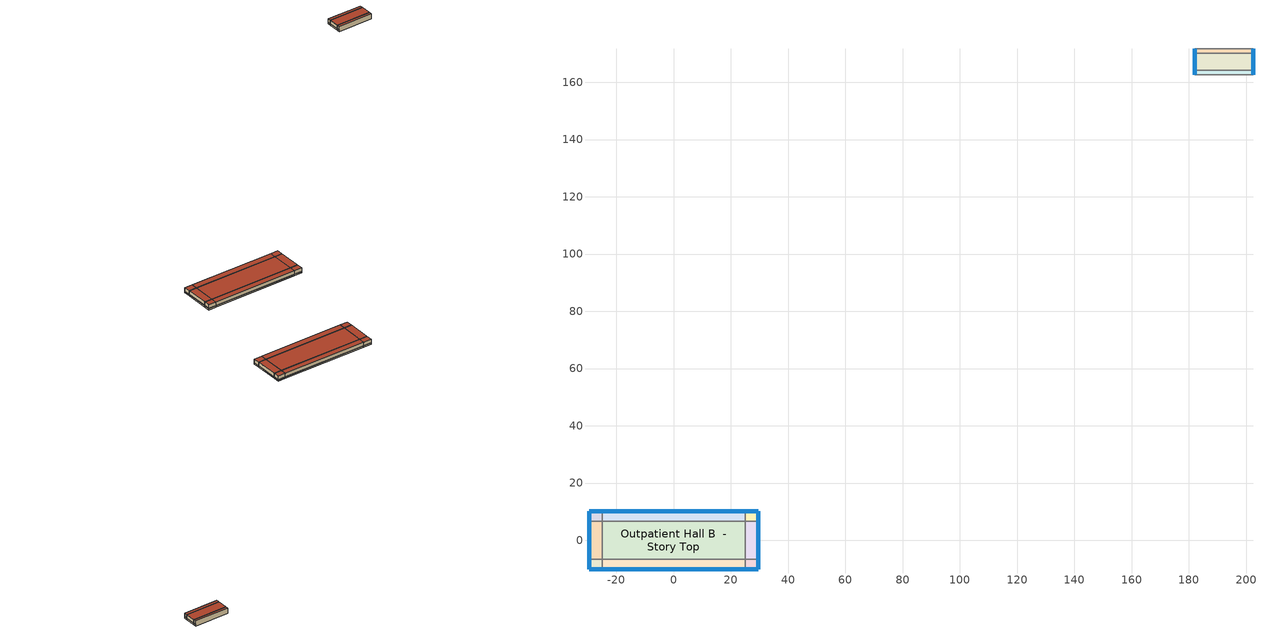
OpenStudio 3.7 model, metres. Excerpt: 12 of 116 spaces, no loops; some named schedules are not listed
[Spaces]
Outpatient Exam A end_a - Story Top
 floor adiabatic (Typical Interior Floor): -29.59,-10.19 -29.59,-6.64 -25.02,-6.64 -25.02,-10.19 z12.19
 wall outside: -29.59,-6.64 -29.59,-10.19 -25.02,-10.19 z12.19:15.24
 wall to Outpatient Hall B end_a - Story Top: -25.02,-6.64 -29.59,-6.64 z12.19:15.24
 wall to Outpatient Exam A  - Story Top: -25.02,-10.19 -25.02,-6.64 z12.19:15.24
 window (Window U-0.5 SHGC 0.27): -29.59,-6.66 -29.59,-10.16 / -29.57,-10.19 -25.04,-10.19 z12.95:13.14
 roof outside: -25.02,-10.19 -25.02,-6.64 -29.59,-6.64 -29.59,-10.19 z15.24
Outpatient Hall B end_a - Story Top
 floor adiabatic (Typical Interior Floor): -29.59,-6.64 -29.59,6.64 -25.02,6.64 -25.02,-6.64 z12.19
 wall outside: -29.59,6.64 -29.59,-6.64 z12.19:15.24
 wall to Outpatient Exam C end_a - Story Top: -25.02,6.64 -29.59,6.64 z12.19:15.24
 wall to Outpatient Hall B  - Story Top: -25.02,-6.64 -25.02,6.64 z12.19:15.24
 window (Window U-0.5 SHGC 0.27): -29.59,6.61 -29.59,-6.61 z12.95:13.14
 roof outside: -25.02,-6.64 -25.02,6.64 -29.59,6.64 -29.59,-6.64 z15.24
Outpatient Exam C end_a - Story Top
 floor adiabatic (Typical Interior Floor): -29.59,6.64 -29.59,10.19 -25.02,10.19 -25.02,6.64 z12.19
 wall outside: -25.02,10.19 -29.59,10.19 -29.59,6.64 z12.19:15.24
 wall to Outpatient Exam C  - Story Top: -25.02,6.64 -25.02,10.19 z12.19:15.24
 window (Window U-0.5 SHGC 0.27): -29.59,10.16 -29.59,6.66 / -25.04,10.19 -29.57,10.19 z12.95:13.14
 roof outside: -25.02,6.64 -25.02,10.19 -29.59,10.19 -29.59,6.64 z15.24
Outpatient Exam A  - Story Top
 floor adiabatic (Typical Interior Floor): -25.02,-10.19 -25.02,-6.64 25.02,-6.64 25.02,-10.19 z12.19
 wall outside: -25.02,-10.19 25.02,-10.19 z12.19:15.24
 wall to Outpatient Hall B  - Story Top: 25.02,-6.64 -25.02,-6.64 z12.19:15.24
 wall to Outpatient Exam A end_b - Story Top: 25.02,-10.19 25.02,-6.64 z12.19:15.24
 window (Window U-0.5 SHGC 0.27): -24.99,-10.19 24.99,-10.19 z12.95:13.14
 roof outside: 25.02,-10.19 25.02,-6.64 -25.02,-6.64 -25.02,-10.19 z15.24
Outpatient Hall B  - Story Top
 floor adiabatic (Typical Interior Floor): -25.02,-6.64 -25.02,6.64 25.02,6.64 25.02,-6.64 z12.19
 wall to Outpatient Exam C  - Story Top: 25.02,6.64 -25.02,6.64 z12.19:15.24
 wall to Outpatient Hall B end_b - Story Top: 25.02,-6.64 25.02,6.64 z12.19:15.24
 roof outside: 25.02,-6.64 25.02,6.64 -25.02,6.64 -25.02,-6.64 z15.24
Outpatient Exam C  - Story Top
 floor adiabatic (Typical Interior Floor): -25.02,6.64 -25.02,10.19 25.02,10.19 25.02,6.64 z12.19
 wall outside: 25.02,10.19 -25.02,10.19 z12.19:15.24
 wall to Outpatient Exam C end_b - Story Top: 25.02,6.64 25.02,10.19 z12.19:15.24
 window (Window U-0.5 SHGC 0.27): 24.99,10.19 -24.99,10.19 z12.95:13.14
 roof outside: 25.02,6.64 25.02,10.19 -25.02,10.19 -25.02,6.64 z15.24
Outpatient Exam A end_b - Story Top
 floor adiabatic (Typical Interior Floor): 25.02,-10.19 25.02,-6.64 29.59,-6.64 29.59,-10.19 z12.19
 wall outside: 25.02,-10.19 29.59,-10.19 29.59,-6.64 z12.19:15.24
 wall to Outpatient Hall B end_b - Story Top: 29.59,-6.64 25.02,-6.64 z12.19:15.24
 window (Window U-0.5 SHGC 0.27): 29.59,-10.16 29.59,-6.66 / 25.04,-10.19 29.57,-10.19 z12.95:13.14
 roof outside: 29.59,-10.19 29.59,-6.64 25.02,-6.64 25.02,-10.19 z15.24
Outpatient Hall B end_b - Story Top
 floor adiabatic (Typical Interior Floor): 25.02,-6.64 25.02,6.64 29.59,6.64 29.59,-6.64 z12.19
 wall outside: 29.59,-6.64 29.59,6.64 z12.19:15.24
 wall to Outpatient Exam C end_b - Story Top: 29.59,6.64 25.02,6.64 z12.19:15.24
 window (Window U-0.5 SHGC 0.27): 29.59,-6.61 29.59,6.61 z12.95:13.14
 roof outside: 29.59,-6.64 29.59,6.64 25.02,6.64 25.02,-6.64 z15.24
Outpatient Exam C end_b - Story Top
 floor adiabatic (Typical Interior Floor): 25.02,6.64 25.02,10.19 29.59,10.19 29.59,6.64 z12.19
 wall outside: 29.59,6.64 29.59,10.19 25.02,10.19 z12.19:15.24
 window (Window U-0.5 SHGC 0.27): 29.57,10.19 25.04,10.19 / 29.59,6.66 29.59,10.16 z12.95:13.14
 roof outside: 29.59,6.64 29.59,10.19 25.02,10.19 25.02,6.64 z15.24
Outpatient Exam A  - Story Top 1
 floor adiabatic (Typical Interior Floor): 181.99,162.59 181.99,164.19 202.36,164.19 202.36,162.59 z12.19
 wall outside: 181.99,164.19 181.99,162.59 / 202.36,162.59 202.36,164.19 z12.19:15.24
 wall to Outpatient Hall B  - Story Top 1: 202.36,164.19 181.99,164.19 z12.19:15.24
 wall adiabatic (Typical Interior Wall): 181.99,162.59 202.36,162.59 z12.19:15.24
 window (Window U-0.5 SHGC 0.27): 181.99,164.17 181.99,162.61 / 202.36,162.61 202.36,164.17 z12.95:13.14
 roof outside: 202.36,162.59 202.36,164.19 181.99,164.19 181.99,162.59 z15.24
Outpatient Hall B  - Story Top 1
 floor adiabatic (Typical Interior Floor): 181.99,164.19 181.99,170.2 202.36,170.2 202.36,164.19 z12.19
 wall outside: 181.99,170.2 181.99,164.19 / 202.36,164.19 202.36,170.2 z12.19:15.24
 wall to Outpatient Exam C  - Story Top 1: 202.36,170.2 181.99,170.2 z12.19:15.24
 window (Window U-0.5 SHGC 0.27): 202.36,164.22 202.36,170.17 / 181.99,170.17 181.99,164.22 z12.95:13.14
 roof outside: 202.36,164.19 202.36,170.2 181.99,170.2 181.99,164.19 z15.24
Outpatient Exam C  - Story Top 1
 floor adiabatic (Typical Interior Floor): 181.99,170.2 181.99,171.8 202.36,171.8 202.36,170.2 z12.19
 wall outside: 181.99,171.8 181.99,170.2 / 202.36,170.2 202.36,171.8 z12.19:15.24
 wall adiabatic (Typical Interior Wall): 202.36,171.8 181.99,171.8 z12.19:15.24
 window (Window U-0.5 SHGC 0.27): 202.36,170.22 202.36,171.78 / 181.99,171.78 181.99,170.22 z12.95:13.14
 roof outside: 202.36,170.2 202.36,171.8 181.99,171.8 181.99,170.2 z15.24
[Site]
Northeast Philadelph: Latitude {deg}=40.08; Longitude {deg}=-75.01; Time Zone {hr}=-5; Elevation {m}=36; Terrain=City
[Site:WaterMainsTemperature]
Calculation Method=Correlation; Annual Average Outdoor Air Temperature {C}=14.165; Maximum Difference In Monthly Average Outdoor Air Temperatures {deltaC}=25.99
[SizingPeriod:DesignDay] Daily Dry-Bulb Temperature Range {deltaC}=10.2; Barometric Pressure {Pa}=100893; Wind Speed {m/s}=4.3; Wind Direction {deg}=280; Rain Indicator=No; Snow Indicator=No; Day of Month=21; Month=7; Day Type=SummerDesignDay; Daylight Saving Time Indicator=No; Dry-Bulb Temperature Range Modifier Type=DefaultMultipliers; Solar Model Indicator=ASHRAETau; ASHRAE Clear Sky Optical Depth for Beam Irradiance=0.453; ASHRAE Clear Sky Optical Depth for Diffuse Irradiance=2.129
Name | Maximum Dry-Bulb Temperature {C} | Humidity Condition Type | Wetbulb or DewPoint at Maximum Dry-Bulb {C}
Northeast Philadelph Ann Clg .4% Condns DB=>MWB 1 | 34 | Wetbulb | 24.1
Northeast Philadelph Ann Clg .4% Condns WB=>MDB 1 | 31.5 | Wetbulb | 25.8
Northeast Philadelph Ann Clg 1% Condns DB=>MWB 1 | 32.6 | Wetbulb | 23.4
Northeast Philadelph Ann Clg 2% Condns DP=>MDB 1 | 26.8 | Dewpoint | 22.5
[ClimateZones]
Climate Zone Institution Name 1=ASHRAE; Climate Zone Document Name 1=ANSI/ASHRAE Standard 169; Climate Zone Document Year 1=2006; Climate Zone Value 1=ASHRAE 169-2013-4A; Climate Zone Institution Name 2=CEC; Climate Zone Document Name 2=California Climate Zone Descriptions; Climate Zone Document Year 2=1995
[Building]
ComStock 90.1-2004|Outpatient: North Axis {deg}=45; Default Construction Set=ComStock 90.1-2004 - Outpatient - ASHRAE 169-2013-4A; Default Schedule Set=Building Default Schedule Set; Standards Building Type=Outpatient
[Site:GroundTemperature:FCfactorMethod]
January Ground Temperature {C}=14; February Ground Temperature {C}=7.3; March Ground Temperature {C}=3.3; April Ground Temperature {C}=1.2; May Ground Temperature {C}=-0.2; June Ground Temperature {C}=5.6; July Ground Temperature {C}=10.9; August Ground Temperature {C}=16.1; September Ground Temperature {C}=21.7; October Ground Temperature {C}=25; November Ground Temperature {C}=24.8; December Ground Temperature {C}=19.9
[DefaultConstructionSet]
ComStock 90.1-2004 - Outpatient - ASHRAE 169-2013-4A: Default Exterior Surface Constructions=Default Surface Constructions 1; Default Interior Surface Constructions=Default Surface Constructions 2; Default Ground Contact Surface Constructions=Default Surface Constructions 3; Default Exterior SubSurface Constructions=Default Sub Surface Constructions 1; Default Interior SubSurface Constructions=Default Sub Surface Constructions 2; Interior Partition Construction=Typical Interior Partition
[DefaultSurfaceConstructions]
Name | Floor Construction | Wall Construction | Roof Ceiling Construction
Default Surface Constructions 1 | Typical Insulated Exterior Mass Floor R-9.35 | Typical Insulated Exterior Mass Wall R-6.62 | Typical IEAD Roof R-15.87
Default Surface Constructions 2 | Typical Interior Floor | Typical Interior Wall | Typical Interior Ceiling
Default Surface Constructions 3 | Typical Insulated Carpeted 6in Slab Floor | Typical Insulated Basement Mass Wall
[Construction]
Typical Insulated Exterior Mass Floor R-9.35: Typical Insulation R-6.78, 4 in. Normalweight Concrete Floor, Typical Carpet Pad
Typical IEAD Roof R-15.87: Roof Membrane, Typical Insulation R-14.76, Metal Roof Surface
Typical Interior Floor: 100mm Normalweight concrete floor, CP02 CARPET PAD
Typical Interior Wall: G01 13mm gypsum board, G01 13mm gypsum board
Typical Interior Ceiling: CP02 CARPET PAD, 100mm Normalweight concrete floor
Typical Insulated Carpeted 6in Slab Floor: 6 in. Normalweight Concrete Floor, Typical Carpet Pad
Typical Insulated Basement Mass Wall: 8 in. Concrete Block Basement Wall
U 0.57 SHGC 0.39 Dbl Ref-D Clr 6mm/6mm Air: REF D CLEAR 6MM, AIR 6MM, CLEAR 6MM
Typical Insulated Metal Door R-1.43: F08 Metal surface, Typical Insulation R-0.58
Typical Overhead Door R-0.86: Typical Insulation R-0.01
U 1.17 SHGC 0.49 Simple Glazing Skylight U-1.17 SHGC 0.39: U 1.17 SHGC 0.49 Simple Glazing U-1.17 SHGC 0.39
Typical Interior Window: Clear 3mm
Typical Interior Door; Typical Interior Partition: G05 25mm wood
Typical Insulated Exterior Mass Wall R-6.62: 1IN Stucco, 8IN CONCRETE HW RefBldg, Typical Insulation R-4.23, 1/2IN Gypsum
InteriorFurnishings 1: Std Wood 6inch 1
Window U-0.5 SHGC 0.27: Simple Glazing Double - LowE - Tinted/Reflective - Thermally Broken Aluminum
[Material:NoMass] Roughness=Smooth; Thermal Absorptance=0.9; Solar Absorptance=0.7
Name | Thermal Resistance {m2-K/W} | Visible Absorptance
Typical Insulation R-6.78 | 1.19347 | 0.7
Typical Carpet Pad; CP02 CARPET PAD | 0.21648 | 0.8
Typical Insulation R-14.76 | 2.59864 | 0.7
Typical Insulation R-0.58 | 0.101875 | 0.7
Typical Insulation R-0.01 | 0.001 | 0.7
Typical Insulation R-4.23 | 0.745657 | 0.7
[Material] Thermal Absorptance=0.9
Name | Roughness | Thickness {m} | Conductivity {W/m-K} | Density {kg/m3} | Specific Heat {J/kg-K} | Solar Absorptance | Visible Absorptance
4 in. Normalweight Concrete Floor | MediumRough | 0.1016 | 2.31 | 2322 | 832 | 0.7 | 0.7
Roof Membrane | VeryRough | 0.0095 | 0.16 | 1121.29 | 1460 | 0.7 | 0.7
Metal Roof Surface; F08 Metal surface | Smooth | 0.0008 | 45.28 | 7824 | 500 | 0.7 | 0.7
100mm Normalweight concrete floor | MediumRough | 0.1016 | 2.31045 | 2322 | 832.557 | 0.7 | 0.7
G01 13mm gypsum board | Smooth | 0.0127 | 0.160031 | 800.001 | 1090.73 | 0.7 | 0.5
6 in. Normalweight Concrete Floor | MediumRough | 0.1524 | 2.31 | 2322 | 832 | 0.7 | 0.7
8 in. Concrete Block Basement Wall | MediumRough | 0.2032 | 1.326 | 1842 | 912 | 0.7 | 0.7
G05 25mm wood | MediumSmooth | 0.0254 | 0.15 | 608 | 1630 | 0.5 | 0.5
1IN Stucco | Smooth | 0.0253 | 0.6918 | 1858 | 837 | 0.7 | 0.92
8IN CONCRETE HW RefBldg | Rough | 0.2032 | 1.311 | 2240 | 836.8 | 0.7 | 0.7
1/2IN Gypsum | Smooth | 0.0127 | 0.16 | 784.9 | 830 | 0.4 | 0.4
Std Wood 6inch 1 | MediumSmooth | 0.15 | 0.12 | 540 | 1210 | 0.7 | 0.7
[DefaultSubSurfaceConstructions]
Name | Fixed Window Construction | Operable Window Construction | Door Construction | Glass Door Construction | Overhead Door Construction | Skylight Construction | Tubular Daylight Dome Construction | Tubular Daylight Diffuser Construction
Default Sub Surface Constructions 1 | U 0.57 SHGC 0.39 Dbl Ref-D Clr 6mm/6mm Air | U 0.57 SHGC 0.39 Dbl Ref-D Clr 6mm/6mm Air | Typical Insulated Metal Door R-1.43 | U 0.57 SHGC 0.39 Dbl Ref-D Clr 6mm/6mm Air | Typical Overhead Door R-0.86 | U 1.17 SHGC 0.49 Simple Glazing Skylight U-1.17 SHGC 0.39 | Typical Interior Window | Typical Interior Window
Default Sub Surface Constructions 2 | Typical Interior Window | Typical Interior Window | Typical Interior Door
[WindowMaterial:Glazing] Optical Data Type=SpectralAverage; Infrared Transmittance at Normal Incidence=0; Front Side Infrared Hemispherical Emissivity=0.84; Conductivity {W/m-K}=0.9; Dirt Correction Factor for Solar and Visible Transmittance=1; Solar Diffusing=No
Name | Thickness {m} | Solar Transmittance at Normal Incidence | Front Side Solar Reflectance at Normal Incidence | Back Side Solar Reflectance at Normal Incidence | Visible Transmittance at Normal Incidence | Front Side Visible Reflectance at Normal Incidence | Back Side Visible Reflectance at Normal Incidence | Back Side Infrared Hemispherical Emissivity
REF D CLEAR 6MM | 0.006 | 0.429 | 0.308 | 0.379 | 0.334 | 0.453 | 0.505 | 0.82
CLEAR 6MM | 0.006 | 0.775 | 0.071 | 0.071 | 0.881 | 0.08 | 0.08 | 0.84
Clear 3mm | 0.003 | 0.837 | 0.075 | 0.075 | 0.898 | 0.081 | 0.081 | 0.84
[WindowMaterial:Gas]
AIR 6MM: Gas Type=Air; Thickness {m}=0.0063
[WindowMaterial:SimpleGlazingSystem]
Name | U-Factor {W/m2-K} | Solar Heat Gain Coefficient | Visible Transmittance
U 1.17 SHGC 0.49 Simple Glazing U-1.17 SHGC 0.39 | 6.64357 | 0.39 | 0.38
Simple Glazing Double - LowE - Tinted/Reflective - Thermally Broken Aluminum | 2.81642 | 0.266 | 0.359
[SpaceType] Standards Building Type=Outpatient
Name | Default Schedule Set | Design Specification Outdoor Air Object | Standards Space Type
Outpatient Exam - ComStock 90.1-2004 | Outpatient Exam Schedule Set | Outpatient Exam Ventilation | Exam
Outpatient Hall - ComStock 90.1-2004 | Outpatient Hall Schedule Set | Outpatient Hall Ventilation | Hall
[BuildingStory]
Story Top: Nominal Z Coordinate {m}=12.192; Nominal Floor to Floor Height {m}=3.048
[Space] Building Story=Story Top
Name | Space Type | Thermal Zone
Outpatient Exam A end_a - Story Top | Outpatient Exam - ComStock 90.1-2004 | Zone Outpatient Exam A end_a - Story Top
Outpatient Hall B end_a - Story Top | Outpatient Hall - ComStock 90.1-2004 | Zone Outpatient Hall B end_a - Story Top
Outpatient Exam C end_a - Story Top | Outpatient Exam - ComStock 90.1-2004 | Zone Outpatient Exam C end_a - Story Top
Outpatient Exam A  - Story Top | Outpatient Exam - ComStock 90.1-2004 | Zone Outpatient Exam A  - Story Top
Outpatient Hall B  - Story Top | Outpatient Hall - ComStock 90.1-2004 | Zone Outpatient Hall B  - Story Top
Outpatient Exam C  - Story Top | Outpatient Exam - ComStock 90.1-2004 | Zone Outpatient Exam C  - Story Top
Outpatient Exam A end_b - Story Top | Outpatient Exam - ComStock 90.1-2004 | Zone Outpatient Exam A end_b - Story Top
Outpatient Hall B end_b - Story Top | Outpatient Hall - ComStock 90.1-2004 | Zone Outpatient Hall B end_b - Story Top
Outpatient Exam C end_b - Story Top | Outpatient Exam - ComStock 90.1-2004 | Zone Outpatient Exam C end_b - Story Top
Outpatient Exam A  - Story Top 1 | Outpatient Exam - ComStock 90.1-2004 | Zone Outpatient Exam A  - Story Top 1
Outpatient Hall B  - Story Top 1 | Outpatient Hall - ComStock 90.1-2004 | Zone Outpatient Hall B  - Story Top 1
Outpatient Exam C  - Story Top 1 | Outpatient Exam - ComStock 90.1-2004 | Zone Outpatient Exam C  - Story Top 1
[ThermalZone] Multiplier=1; Use Ideal Air Loads=No
Name | Thermostat
Zone Outpatient Exam A end_a - Story Top | Outpatient Exam - ComStock 90.1-2004 Thermostat 4
Zone Outpatient Hall B end_a - Story Top | Outpatient Hall - ComStock 90.1-2004 Thermostat 4
Zone Outpatient Exam C end_a - Story Top | Outpatient Exam - ComStock 90.1-2004 Thermostat 10
Zone Outpatient Exam A  - Story Top | Outpatient Exam - ComStock 90.1-2004 Thermostat 1
Zone Outpatient Hall B  - Story Top | Outpatient Hall - ComStock 90.1-2004 Thermostat 1
Zone Outpatient Exam C  - Story Top | Outpatient Exam - ComStock 90.1-2004 Thermostat 7
Zone Outpatient Exam A end_b - Story Top | Outpatient Exam - ComStock 90.1-2004 Thermostat 5
Zone Outpatient Hall B end_b - Story Top | Outpatient Hall - ComStock 90.1-2004 Thermostat 5
Zone Outpatient Exam C end_b - Story Top | Outpatient Exam - ComStock 90.1-2004 Thermostat 11
Zone Outpatient Exam A  - Story Top 1 | Outpatient Exam - ComStock 90.1-2004 Thermostat 2
Zone Outpatient Hall B  - Story Top 1 | Outpatient Hall - ComStock 90.1-2004 Thermostat 2
Zone Outpatient Exam C  - Story Top 1 | Outpatient Exam - ComStock 90.1-2004 Thermostat 8
[People:Definition]
Outpatient Exam People Definition: Number of People Calculation Method=People/Area; People per Space Floor Area {person/m2}=0.215493; Fraction Radiant=0.3
[People]
Outpatient Exam People: People Definition=Outpatient Exam People Definition; Space or SpaceType=Outpatient Exam - ComStock 90.1-2004; Work Efficiency Schedule=Work Efficiency Schedule; Clothing Insulation Schedule=Clothing Schedule; Air Velocity Schedule=Air Velocity Schedule; Multiplier=1
[Lights:Definition] Design Level Calculation Method=Watts/Area; Fraction Visible=0.2; Return Air Fraction=0
Name | Watts per Space Floor Area {W/m2} | Fraction Radiant
Outpatient Exam - ComStock 90.1-2004 General Lights Definition | 3.00501 | 0.31
Outpatient Exam - ComStock 90.1-2004 Task Lights Definition | 26.7515 | 0.125
Outpatient Hall - ComStock 90.1-2004 General Lights Definition | 6.08466 | 0.31
Outpatient Hall - ComStock 90.1-2004 Wall Wash Lights Definition | 4.91911 | 0.125
[ElectricEquipment:Definition] Design Level Calculation Method=Watts/Area; Fraction Latent=0; Fraction Radiant=0.5; Fraction Lost=0
Name | Watts per Space Floor Area {W/m2}
Outpatient Exam Elec Equip Definition | 11.8403
Outpatient Hall Elec Equip Definition | 4.30556
[ElectricEquipment]
Name | Electric Equipment Definition | Space or SpaceType
Outpatient Exam Elec Equip | Outpatient Exam Elec Equip Definition | Outpatient Exam - ComStock 90.1-2004
Outpatient Hall Elec Equip | Outpatient Hall Elec Equip Definition | Outpatient Hall - ComStock 90.1-2004
[DesignSpecification:OutdoorAir] Outdoor Air Method=Sum
Name | Outdoor Air Flow per Floor Area {m3/s-m2}
Outpatient Exam Ventilation | 0.001524
Outpatient Hall Ventilation | 0.000254
[DefaultScheduleSet]
Name | Number of People Schedule | People Activity Level Schedule | Lighting Schedule | Electric Equipment Schedule | Infiltration Schedule | Hours of Operation Schedule
Outpatient Exam Schedule Set | OutPatientHealthCare BLDG_OCC_SCH | OutPatientHealthCare ACTIVITY_SCH | OutPatientHealthCare BLDG_LIGHT_EXAM_SCH | OutPatientHealthCare BLDG_EQUIP_SCH_BASE | OutPatientHealthCare INFIL_SCH
Outpatient Hall Schedule Set | OutPatientHealthCare BLDG_OCC_SCH | OutPatientHealthCare ACTIVITY_SCH | OutPatientHealthCare BLDG_LIGHT_CORRIDOR_SCH | OutPatientHealthCare BLDG_EQUIP_SCH_BASE | OutPatientHealthCare INFIL_SCH
Building Default Schedule Set |  |  |  |  |  | Building Hours of Operation NonResidential
[Exterior:Lights:Definition]
Name | Design Level {W}
Parking Areas and Drives Def (W/ft^2) | 0.0414577
Building Facades Def (W/ft^2) | 0.2
Main Entries Def (W/ft) | 30
Other Doors Def (W/ft) | 20
[Exterior:Lights] Control Option=AstronomicalClock
Name | Exterior Lights Definition | Schedule | Multiplier
Parking Areas and Drives | Parking Areas and Drives Def (W/ft^2) | Always On Discrete | 151875
Building Facades | Building Facades Def (W/ft^2) | Schedule Ruleset 1 | 5824.89
Main Entries | Main Entries Def (W/ft) | Always On Discrete | 12
Other Doors | Other Doors Def (W/ft) | Always On Discrete | 31.14
[ThermostatSetpoint:DualSetpoint] Heating Setpoint Temperature Schedule=OutPatientHealthCare HTGSETP_SCH_YES_OPTIMUM; Cooling Setpoint Temperature Schedule=OutPatientHealthCare CLGSETP_SCH_NO_SETBACK
Outpatient Exam - ComStock 90.1-2004 Thermostat 1; Outpatient Exam - ComStock 90.1-2004 Thermostat 2; Outpatient Exam - ComStock 90.1-2004 Thermostat 4; Outpatient Exam - ComStock 90.1-2004 Thermostat 5; Outpatient Exam - ComStock 90.1-2004 Thermostat 7; Outpatient Exam - ComStock 90.1-2004 Thermostat 8; Outpatient Exam - ComStock 90.1-2004 Thermostat 10; Outpatient Exam - ComStock 90.1-2004 Thermostat 11; Outpatient Hall - ComStock 90.1-2004 Thermostat 1; Outpatient Hall - ComStock 90.1-2004 Thermostat 2; Outpatient Hall - ComStock 90.1-2004 Thermostat 4; Outpatient Hall - ComStock 90.1-2004 Thermostat 5
[InternalMass:Definition]
Internal Mass Definition 2: Construction=InteriorFurnishings 1; Design Level Calculation Method=SurfaceArea/Area; Surface Area per Space Floor Area=2
[InternalMass] Internal Mass Definition=Internal Mass Definition 2; Multiplier=1
Name | Space or SpaceType
Outpatient Exam A  - Story Top 1 Mass | Outpatient Exam A  - Story Top 1
Outpatient Exam A  - Story Top Mass | Outpatient Exam A  - Story Top
Outpatient Exam C end_a - Story Top Mass | Outpatient Exam C end_a - Story Top
Outpatient Exam C  - Story Top 1 Mass | Outpatient Exam C  - Story Top 1
Outpatient Hall B end_a - Story Top Mass | Outpatient Hall B end_a - Story Top
Outpatient Exam A end_a - Story Top Mass | Outpatient Exam A end_a - Story Top
Outpatient Hall B end_b - Story Top Mass | Outpatient Hall B end_b - Story Top
Outpatient Hall B  - Story Top 1 Mass | Outpatient Hall B  - Story Top 1
Outpatient Exam C  - Story Top Mass | Outpatient Exam C  - Story Top
Outpatient Exam C end_b - Story Top Mass | Outpatient Exam C end_b - Story Top
Outpatient Exam A end_b - Story Top Mass | Outpatient Exam A end_b - Story Top
Outpatient Hall B  - Story Top Mass | Outpatient Hall B  - Story Top
[Lights] Fraction Replaceable=1
Name | Lights Definition | Space or SpaceType
Outpatient Exam - ComStock 90.1-2004 General Lighting | Outpatient Exam - ComStock 90.1-2004 General Lights Definition | Outpatient Exam - ComStock 90.1-2004
Outpatient Exam - ComStock 90.1-2004 Task Lighting | Outpatient Exam - ComStock 90.1-2004 Task Lights Definition | Outpatient Exam - ComStock 90.1-2004
Outpatient Hall - ComStock 90.1-2004 General Lighting | Outpatient Hall - ComStock 90.1-2004 General Lights Definition | Outpatient Hall - ComStock 90.1-2004
Outpatient Hall - ComStock 90.1-2004 Wall Wash Lighting | Outpatient Hall - ComStock 90.1-2004 Wall Wash Lights Definition | Outpatient Hall - ComStock 90.1-2004
[SpaceInfiltration:DesignFlowRate] Design Flow Rate Calculation Method=Flow/ExteriorArea; Flow per Exterior Surface Area {m3/s-m2}=0.000413282; Velocity Term Coefficient=0
Name | Space or SpaceType | Schedule | Constant Term Coefficient | Temperature Term Coefficient | Velocity Squared Term Coefficient
Outpatient Exam A  - Story Top 1 HVAC On Infiltration | Outpatient Exam A  - Story Top 1 | Infiltration HVAC On Schedule | -0.0461 | 0.0053 | 0.0311
Outpatient Exam A  - Story Top 1 HVAC Off Infiltration | Outpatient Exam A  - Story Top 1 | Infiltration HVAC Off Schedule | 0 | 0.0174 | 0.0341
Outpatient Exam A  - Story Top HVAC On Infiltration | Outpatient Exam A  - Story Top | Infiltration HVAC On Schedule | -0.0461 | 0.0053 | 0.0311
Outpatient Exam A  - Story Top HVAC Off Infiltration | Outpatient Exam A  - Story Top | Infiltration HVAC Off Schedule | 0 | 0.0174 | 0.0341
Outpatient Exam C end_a - Story Top HVAC On Infiltration | Outpatient Exam C end_a - Story Top | Infiltration HVAC On Schedule | -0.0461 | 0.0053 | 0.0311
Outpatient Exam C end_a - Story Top HVAC Off Infiltration | Outpatient Exam C end_a - Story Top | Infiltration HVAC Off Schedule | 0 | 0.0174 | 0.0341
Outpatient Exam C  - Story Top 1 HVAC On Infiltration | Outpatient Exam C  - Story Top 1 | Infiltration HVAC On Schedule | -0.0461 | 0.0053 | 0.0311
Outpatient Exam C  - Story Top 1 HVAC Off Infiltration | Outpatient Exam C  - Story Top 1 | Infiltration HVAC Off Schedule | 0 | 0.0174 | 0.0341
Outpatient Hall B end_a - Story Top HVAC On Infiltration | Outpatient Hall B end_a - Story Top | Infiltration HVAC On Schedule | -0.0461 | 0.0053 | 0.0311
Outpatient Hall B end_a - Story Top HVAC Off Infiltration | Outpatient Hall B end_a - Story Top | Infiltration HVAC Off Schedule | 0 | 0.0174 | 0.0341
Outpatient Exam A end_a - Story Top HVAC On Infiltration | Outpatient Exam A end_a - Story Top | Infiltration HVAC On Schedule | -0.0461 | 0.0053 | 0.0311
Outpatient Exam A end_a - Story Top HVAC Off Infiltration | Outpatient Exam A end_a - Story Top | Infiltration HVAC Off Schedule | 0 | 0.0174 | 0.0341
Outpatient Hall B end_b - Story Top HVAC On Infiltration | Outpatient Hall B end_b - Story Top | Infiltration HVAC On Schedule | -0.0461 | 0.0053 | 0.0311
Outpatient Hall B end_b - Story Top HVAC Off Infiltration | Outpatient Hall B end_b - Story Top | Infiltration HVAC Off Schedule | 0 | 0.0174 | 0.0341
Outpatient Hall B  - Story Top 1 HVAC On Infiltration | Outpatient Hall B  - Story Top 1 | Infiltration HVAC On Schedule | -0.0461 | 0.0053 | 0.0311
Outpatient Hall B  - Story Top 1 HVAC Off Infiltration | Outpatient Hall B  - Story Top 1 | Infiltration HVAC Off Schedule | 0 | 0.0174 | 0.0341
Outpatient Exam C  - Story Top HVAC On Infiltration | Outpatient Exam C  - Story Top | Infiltration HVAC On Schedule | -0.0461 | 0.0053 | 0.0311
Outpatient Exam C  - Story Top HVAC Off Infiltration | Outpatient Exam C  - Story Top | Infiltration HVAC Off Schedule | 0 | 0.0174 | 0.0341
Outpatient Exam C end_b - Story Top HVAC On Infiltration | Outpatient Exam C end_b - Story Top | Infiltration HVAC On Schedule | -0.0461 | 0.0053 | 0.0311
Outpatient Exam C end_b - Story Top HVAC Off Infiltration | Outpatient Exam C end_b - Story Top | Infiltration HVAC Off Schedule | 0 | 0.0174 | 0.0341
Outpatient Exam A end_b - Story Top HVAC On Infiltration | Outpatient Exam A end_b - Story Top | Infiltration HVAC On Schedule | -0.0461 | 0.0053 | 0.0311
Outpatient Exam A end_b - Story Top HVAC Off Infiltration | Outpatient Exam A end_b - Story Top | Infiltration HVAC Off Schedule | 0 | 0.0174 | 0.0341
Outpatient Hall B  - Story Top HVAC On Infiltration | Outpatient Hall B  - Story Top | Infiltration HVAC On Schedule | -0.0461 | 0.0053 | 0.0311
Outpatient Hall B  - Story Top HVAC Off Infiltration | Outpatient Hall B  - Story Top | Infiltration HVAC Off Schedule | 0 | 0.0174 | 0.0341
[Schedule:Ruleset]
Name | Default Day Schedule | Summer Design Day Schedule | Winter Design Day Schedule
Clothing Schedule | Clothing Schedule Default Winter Clothes
Air Velocity Schedule | Air Velocity Schedule Default
Work Efficiency Schedule | Work Efficiency Schedule Default
OutPatientHealthCare BLDG_OCC_SCH | OutPatientHealthCare BLDG_OCC_SCH Default | OutPatientHealthCare BLDG_OCC_SCH Summer Design Day | OutPatientHealthCare BLDG_OCC_SCH Winter Design Day
OutPatientHealthCare ACTIVITY_SCH | OutPatientHealthCare ACTIVITY_SCH Default | OutPatientHealthCare ACTIVITY_SCH Summer Design Day | OutPatientHealthCare ACTIVITY_SCH Winter Design Day
OutPatientHealthCare BLDG_EQUIP_SCH_BASE | OutPatientHealthCare BLDG_EQUIP_SCH_BASE Default | OutPatientHealthCare BLDG_EQUIP_SCH_BASE Summer Design Day | OutPatientHealthCare BLDG_EQUIP_SCH_BASE Winter Design Day
OutPatientHealthCare INFIL_SCH | OutPatientHealthCare INFIL_SCH Default | OutPatientHealthCare INFIL_SCH Summer Design Day | OutPatientHealthCare INFIL_SCH Winter Design Day
OutPatientHealthCare BLDG_LIGHT_EXAM_SCH | OutPatientHealthCare BLDG_LIGHT_EXAM_SCH Default | OutPatientHealthCare BLDG_LIGHT_EXAM_SCH Summer Design Day | OutPatientHealthCare BLDG_LIGHT_EXAM_SCH Winter Design Day
OutPatientHealthCare BLDG_LIGHT_CORRIDOR_SCH | OutPatientHealthCare BLDG_LIGHT_CORRIDOR_SCH Default | OutPatientHealthCare BLDG_LIGHT_CORRIDOR_SCH Summer Design Day | OutPatientHealthCare BLDG_LIGHT_CORRIDOR_SCH Winter Design Day
Schedule Ruleset 1 | Schedule Day 25
OutPatientHealthCare HTGSETP_SCH_YES_OPTIMUM | OutPatientHealthCare HTGSETP_SCH_YES_OPTIMUM Default | OutPatientHealthCare HTGSETP_SCH_YES_OPTIMUM Summer Design Day | OutPatientHealthCare HTGSETP_SCH_YES_OPTIMUM Winter Design Day
OutPatientHealthCare CLGSETP_SCH_NO_SETBACK | OutPatientHealthCare CLGSETP_SCH_NO_SETBACK Default | OutPatientHealthCare CLGSETP_SCH_NO_SETBACK Summer Design Day | OutPatientHealthCare CLGSETP_SCH_NO_SETBACK Winter Design Day
Building Hours of Operation NonResidential | Building Hours of Operation NonResidential Default | Building Hours of Operation NonResidential Summer Design Day | Building Hours of Operation NonResidential Winter Design Day
Infiltration HVAC On Schedule | 54 Zone VAV Occ Sch Default 3 | 54 Zone VAV Occ Sch Summer Design Day 3 | 54 Zone VAV Occ Sch Winter Design Day 3
Infiltration HVAC Off Schedule | Infiltration HVAC Off Schedule Default Day Schedule | Infiltration HVAC Off Schedule Summer Design Day Schedule 1 | Infiltration HVAC Off Schedule Winter Design Day Schedule 1
[Schedule:Day]
Clothing Schedule Default Winter Clothes; OutPatientHealthCare INFIL_SCH Winter Design Day; OutPatientHealthCare INFIL_SCH Summer Design Day; Building Hours of Operation NonResidential Winter Design Day; Building Hours of Operation NonResidential Summer Design Day; 54 Zone VAV Occ Sch Summer Design Day 3; 54 Zone VAV Occ Sch Winter Design Day 3; Infiltration HVAC Off Schedule Schedule Day 0 1: 24, 0, 1
Air Velocity Schedule Default: 24, 0, 0.2
Work Efficiency Schedule Default; 54 Zone VAV Occ Sch Sunday 3; Infiltration HVAC Off Schedule Summer Design Day Schedule 1; Infiltration HVAC Off Schedule Winter Design Day Schedule 1: 24, 0, 0
OutPatientHealthCare BLDG_OCC_SCH Default: Yes, 10, 30, 0, 17, 45, 0.05, 24, 0, 0
OutPatientHealthCare BLDG_OCC_SCH Summer Design Day: 4, 0, 0.05, 6, 0, 0.2, 7, 0, 0.5, 18, 0, 0.9, 20, 0, 0.5, 22, 0, 0.2, 24, 0, 0.05
OutPatientHealthCare BLDG_OCC_SCH SmrDsn|Wkdy Day: Yes, 4, 0, 0.05, 4, 15, 0.06875, 4, 30, 0.0875, 4, 45, 0.10625, 5, 0, 0.125, 5, 15, 0.14375, 5, 30, 0.1625, 5, 45, 0.18125, 6, 0, 0.2, 6, 30, 0.2, 6, 45, 0.275, 7, 0, 0.35, 7, 15, 0.425, 7, 30, 0.5, 7, 45, 0.6, 8, 0, 0.7, 8, 15, 0.8, 8, 30, 0.9, 14, 15, 0.9, 14, 30, 0.85, 14, 45, 0.8, 15, 0, 0.75, 15, 15, 0.7, 15, 30, 0.65, 15, 45, 0.6, 16, 0, 0.55, 16, 15, 0.5, 16, 30, 0.4625, 16, 45, 0.425, 17, 0, 0.3875, 17, 15, 0.35, 17, 30, 0.3125, 17, 45, 0.275, 18, 0, 0.2375, 18, 15, 0.2, 18, 30, 0.18125, 18, 45, 0.1625, 19, 0, 0.14375, 19, 15, 0.125, 19, 30, 0.10625, 19, 45, 0.0875, 20, 0, 0.06875, 20, 15, 0.05, 24, 0, 0.05
OutPatientHealthCare BLDG_OCC_SCH Winter Design Day: 7, 0, 0.05, 9, 0, 0.2, 15, 0, 0.3, 20, 0, 0.2, 24, 0, 0.05
OutPatientHealthCare BLDG_OCC_SCH WntrDsn|Sat Day: Yes, 9, 30, 0.05, 9, 45, 0.06875, 10, 0, 0.0875, 10, 15, 0.10625, 10, 30, 0.125, 10, 45, 0.14375, 11, 0, 0.1625, 11, 15, 0.18125, 11, 30, 0.2, 11, 45, 0.2125, 12, 0, 0.225, 12, 15, 0.2375, 12, 30, 0.25, 12, 45, 0.2625, 13, 0, 0.275, 13, 15, 0.2875, 13, 30, 0.3, 13, 37, 0.3, 13, 52, 0.277778, 14, 7, 0.255556, 14, 22, 0.233333, 14, 37, 0.211111, 14, 45, 0.2, 15, 45, 0.2, 16, 0, 0.190625, 16, 15, 0.18125, 16, 30, 0.171875, 16, 45, 0.1625, 17, 0, 0.153125, 17, 15, 0.14375, 17, 30, 0.134375, 17, 45, 0.125, 18, 0, 0.115625, 18, 15, 0.10625, 18, 30, 0.096875, 18, 45, 0.0875, 19, 0, 0.078125, 19, 15, 0.06875, 19, 30, 0.059375, 19, 45, 0.05, 24, 0, 0.05
OutPatientHealthCare ACTIVITY_SCH Default; autogen OutPatientHealthCare ACTIVITY_SCH 0_day_sch; autogen OutPatientHealthCare ACTIVITY_SCH 1_day_sch: Yes, 24, 0, 120
OutPatientHealthCare ACTIVITY_SCH Winter Design Day; OutPatientHealthCare ACTIVITY_SCH Summer Design Day: 24, 0, 120
OutPatientHealthCare BLDG_EQUIP_SCH_BASE Default: Yes, 10, 30, 0.3, 17, 45, 0.5, 24, 0, 0.3
OutPatientHealthCare BLDG_EQUIP_SCH_BASE Summer Design Day: 4, 0, 0.3, 6, 0, 0.5, 18, 0, 1, 20, 0, 0.5, 24, 0, 0.3
OutPatientHealthCare BLDG_EQUIP_SCH_BASE SmrDsn|Wkdy Day: Yes, 4, 0, 0.3, 4, 15, 0.325, 4, 30, 0.35, 4, 45, 0.375, 5, 0, 0.4, 5, 15, 0.425, 5, 30, 0.45, 5, 45, 0.475, 6, 0, 0.5, 6, 15, 0.5625, 6, 30, 0.625, 6, 45, 0.6875, 7, 0, 0.75, 7, 15, 0.8125, 7, 30, 0.875, 7, 45, 0.9375, 8, 0, 1, 14, 15, 1, 14, 30, 0.9375, 14, 45, 0.875, 15, 0, 0.8125, 15, 15, 0.75, 15, 30, 0.6875, 15, 45, 0.625, 16, 0, 0.5625, 16, 15, 0.5, 16, 30, 0.475, 16, 45, 0.45, 17, 0, 0.425, 17, 15, 0.4, 17, 30, 0.375, 17, 45, 0.35, 18, 0, 0.325, 18, 15, 0.3, 24, 0, 0.3
OutPatientHealthCare BLDG_EQUIP_SCH_BASE Winter Design Day: 7, 0, 0.3, 9, 0, 0.5, 15, 0, 0.8, 20, 0, 0.5, 24, 0, 0.3
OutPatientHealthCare INFIL_SCH Default: 24, 0, 0.25
OutPatientHealthCare BLDG_LIGHT_EXAM_SCH Default; OutPatientHealthCare BLDG_LIGHT_CORRIDOR_SCH Default: Yes, 10, 30, 0.05, 17, 45, 0.1, 24, 0, 0.05
OutPatientHealthCare BLDG_LIGHT_EXAM_SCH Summer Design Day; OutPatientHealthCare BLDG_LIGHT_CORRIDOR_SCH Summer Design Day: 4, 0, 0.1, 6, 0, 0.3, 7, 0, 0.6, 18, 0, 0.9, 20, 0, 0.6, 22, 0, 0.3, 24, 0, 0.1
OutPatientHealthCare BLDG_LIGHT_EXAM_SCH SmrDsn|Wkdy Day: Yes, 4, 0, 0.1, 4, 15, 0.125, 4, 30, 0.15, 4, 45, 0.175, 5, 0, 0.2, 5, 15, 0.225, 5, 30, 0.25, 5, 45, 0.275, 6, 0, 0.3, 6, 30, 0.3, 6, 45, 0.375, 7, 0, 0.45, 7, 15, 0.525, 7, 30, 0.6, 7, 45, 0.675, 8, 0, 0.75, 8, 15, 0.825, 8, 30, 0.9, 14, 15, 0.9, 14, 30, 0.8625, 14, 45, 0.825, 15, 0, 0.7875, 15, 15, 0.75, 15, 30, 0.7125, 15, 45, 0.675, 16, 0, 0.6375, 16, 15, 0.6, 16, 30, 0.5625, 16, 45, 0.525, 17, 0, 0.4875, 17, 15, 0.45, 17, 30, 0.4125, 17, 45, 0.375, 18, 0, 0.3375, 18, 15, 0.3, 18, 30, 0.275, 18, 45, 0.25, 19, 0, 0.225, 19, 15, 0.2, 19, 30, 0.175, 19, 45, 0.15, 20, 0, 0.125, 20, 15, 0.1, 24, 0, 0.1
OutPatientHealthCare BLDG_LIGHT_EXAM_SCH Winter Design Day; OutPatientHealthCare BLDG_LIGHT_CORRIDOR_SCH Winter Design Day: 7, 0, 0.1, 9, 0, 0.3, 15, 0, 0.4, 20, 0, 0.3, 24, 0, 0.1
OutPatientHealthCare BLDG_LIGHT_EXAM_SCH WntrDsn|Sat Day: Yes, 9, 30, 0.1, 9, 45, 0.125, 10, 0, 0.15, 10, 15, 0.175, 10, 30, 0.2, 10, 45, 0.225, 11, 0, 0.25, 11, 15, 0.275, 11, 30, 0.3, 11, 45, 0.3125, 12, 0, 0.325, 12, 15, 0.3375, 12, 30, 0.35, 12, 45, 0.3625, 13, 0, 0.375, 13, 15, 0.3875, 13, 30, 0.4, 13, 37, 0.4, 13, 52, 0.377778, 14, 7, 0.355556, 14, 22, 0.333333, 14, 37, 0.311111, 14, 45, 0.3, 15, 45, 0.3, 16, 0, 0.2875, 16, 15, 0.275, 16, 30, 0.2625, 16, 45, 0.25, 17, 0, 0.2375, 17, 15, 0.225, 17, 30, 0.2125, 17, 45, 0.2, 18, 0, 0.1875, 18, 15, 0.175, 18, 30, 0.1625, 18, 45, 0.15, 19, 0, 0.1375, 19, 15, 0.125, 19, 30, 0.1125, 19, 45, 0.1, 24, 0, 0.1
Schedule Day 25: 6, 0, 0, 24, 0, 1
OutPatientHealthCare HTGSETP_SCH_YES_OPTIMUM Default: Yes, 0, 45, 18.3, 24, 0, 18.3
OutPatientHealthCare HTGSETP_SCH_YES_OPTIMUM Sat Day: Yes, 8, 0, 18.3, 8, 15, 18.575, 8, 30, 18.85, 8, 45, 19.125, 9, 0, 19.4, 9, 15, 19.55, 9, 30, 19.7, 9, 45, 19.85, 10, 0, 20, 10, 15, 20.275, 10, 30, 20.55, 10, 45, 20.825, 11, 0, 21.1, 13, 37, 21.1, 13, 52, 20.4778, 14, 7, 19.8556, 14, 22, 19.2333, 14, 37, 18.6111, 14, 45, 18.3, 24, 0, 18.3
OutPatientHealthCare HTGSETP_SCH_YES_OPTIMUM Summer Design Day: 5, 0, 18.3, 18, 0, 21.1, 24, 0, 18.3
OutPatientHealthCare HTGSETP_SCH_YES_OPTIMUM Wkdy Day: Yes, 5, 30, 18.3, 5, 45, 18.575, 6, 0, 18.85, 6, 15, 19.125, 6, 30, 19.4, 6, 45, 19.55, 7, 0, 19.7, 7, 15, 19.85, 7, 30, 20, 7, 45, 20.275, 8, 0, 20.55, 8, 15, 20.825, 8, 30, 21.1, 15, 7, 21.1, 15, 22, 20.7706, 15, 37, 20.4412, 15, 52, 20.1118, 16, 7, 19.7824, 16, 22, 19.4529, 16, 37, 19.1235, 16, 52, 18.7941, 17, 7, 18.4647, 17, 15, 18.3, 24, 0, 18.3
OutPatientHealthCare HTGSETP_SCH_YES_OPTIMUM Winter Design Day: 7, 0, 18.3, 15, 0, 21.1, 24, 0, 18.3
OutPatientHealthCare CLGSETP_SCH_NO_SETBACK Default; autogen OutPatientHealthCare CLGSETP_SCH_NO_SETBACK 1_day_sch: Yes, 24, 0, 22.2
OutPatientHealthCare CLGSETP_SCH_NO_SETBACK Default|Wkdy Day: Yes, 21, 15, 22.2, 24, 0, 22.2
OutPatientHealthCare CLGSETP_SCH_NO_SETBACK Summer Design Day: 5, 0, 25, 18, 0, 22.2, 24, 0, 25
OutPatientHealthCare CLGSETP_SCH_NO_SETBACK Winter Design Day: 7, 0, 25, 15, 0, 22.2, 24, 0, 25
Building Hours of Operation NonResidential Default: 7, 0, 0, 17, 15, 1, 24, 0, 0
Building Hours of Operation NonResidential Saturday; Building Hours of Operation NonResidential Sunday: 10, 30, 0, 17, 45, 1, 24, 0, 0
54 Zone VAV Occ Sch Default 3: 5, 15, 0, 18, 45, 1, 24, 0, 0
54 Zone VAV Occ Sch Saturday 3: 10, 45, 0, 17, 0, 1, 24, 0, 0
Infiltration HVAC Off Schedule Default Day Schedule: 5, 15, 1, 18, 45, 0, 24, 0, 1
Infiltration HVAC Off Schedule Schedule Day 2: 10, 45, 1, 17, 0, 0, 24, 0, 1
[Schedule:Rule]
Schedule Rule 1: Schedule Ruleset=Clothing Schedule; Rule Order=0; Day Schedule=Clothing Schedule Summer Clothes; Date Specification Type=DateRange; Start Month=5; Start Day=1; End Month=9; End Day=30
Schedule Rule 2: Schedule Ruleset=OutPatientHealthCare BLDG_OCC_SCH; Rule Order=1; Day Schedule=OutPatientHealthCare BLDG_OCC_SCH SmrDsn|Wkdy Day; Date Specification Type=DateRange; Start Month=1; Start Day=1; End Month=12; End Day=31; Apply Monday=Yes; Apply Tuesday=Yes; Apply Wednesday=Yes; Apply Thursday=Yes; Apply Friday=Yes
Schedule Rule 3: Schedule Ruleset=OutPatientHealthCare BLDG_OCC_SCH; Rule Order=0; Day Schedule=OutPatientHealthCare BLDG_OCC_SCH WntrDsn|Sat Day; Date Specification Type=DateRange; Start Month=1; Start Day=1; End Month=12; End Day=31; Apply Saturday=Yes
Schedule Rule 6: Schedule Ruleset=OutPatientHealthCare BLDG_EQUIP_SCH_BASE; Rule Order=1; Day Schedule=OutPatientHealthCare BLDG_EQUIP_SCH_BASE SmrDsn|Wkdy Day; Date Specification Type=DateRange; Start Month=1; Start Day=1; End Month=12; End Day=31; Apply Monday=Yes; Apply Tuesday=Yes; Apply Wednesday=Yes; Apply Thursday=Yes; Apply Friday=Yes
Schedule Rule 7: Schedule Ruleset=OutPatientHealthCare BLDG_EQUIP_SCH_BASE; Rule Order=0; Day Schedule=OutPatientHealthCare BLDG_EQUIP_SCH_BASE WntrDsn|Sat Day; Date Specification Type=DateRange; Start Month=1; Start Day=1; End Month=12; End Day=31; Apply Saturday=Yes
Schedule Rule 8: Schedule Ruleset=OutPatientHealthCare INFIL_SCH; Rule Order=0; Day Schedule=OutPatientHealthCare INFIL_SCH Default|Sat|Wkdy Day; Date Specification Type=DateRange; Start Month=1; Start Day=1; End Month=12; End Day=31; Apply Monday=Yes; Apply Tuesday=Yes; Apply Wednesday=Yes; Apply Thursday=Yes; Apply Friday=Yes; Apply Saturday=Yes
Schedule Rule 11: Schedule Ruleset=OutPatientHealthCare BLDG_LIGHT_EXAM_SCH; Rule Order=1; Day Schedule=OutPatientHealthCare BLDG_LIGHT_EXAM_SCH SmrDsn|Wkdy Day; Date Specification Type=DateRange; Start Month=1; Start Day=1; End Month=12; End Day=31; Apply Monday=Yes; Apply Tuesday=Yes; Apply Wednesday=Yes; Apply Thursday=Yes; Apply Friday=Yes
Schedule Rule 12: Schedule Ruleset=OutPatientHealthCare BLDG_LIGHT_EXAM_SCH; Rule Order=0; Day Schedule=OutPatientHealthCare BLDG_LIGHT_EXAM_SCH WntrDsn|Sat Day; Date Specification Type=DateRange; Start Month=1; Start Day=1; End Month=12; End Day=31; Apply Saturday=Yes
Schedule Rule 13: Schedule Ruleset=OutPatientHealthCare BLDG_LIGHT_CORRIDOR_SCH; Rule Order=1; Day Schedule=OutPatientHealthCare BLDG_LIGHT_CORRIDOR_SCH SmrDsn|Wkdy Day; Date Specification Type=DateRange; Start Month=1; Start Day=1; End Month=12; End Day=31; Apply Monday=Yes; Apply Tuesday=Yes; Apply Wednesday=Yes; Apply Thursday=Yes; Apply Friday=Yes
Schedule Rule 14: Schedule Ruleset=OutPatientHealthCare BLDG_LIGHT_CORRIDOR_SCH; Rule Order=0; Day Schedule=OutPatientHealthCare BLDG_LIGHT_CORRIDOR_SCH WntrDsn|Sat Day; Date Specification Type=DateRange; Start Month=1; Start Day=1; End Month=12; End Day=31; Apply Saturday=Yes
Schedule Rule 21: Schedule Ruleset=OutPatientHealthCare HTGSETP_SCH_YES_OPTIMUM; Rule Order=1; Day Schedule=OutPatientHealthCare HTGSETP_SCH_YES_OPTIMUM Sat Day; Date Specification Type=DateRange; Start Month=1; Start Day=1; End Month=12; End Day=31; Apply Saturday=Yes
Schedule Rule 22: Schedule Ruleset=OutPatientHealthCare HTGSETP_SCH_YES_OPTIMUM; Rule Order=0; Day Schedule=OutPatientHealthCare HTGSETP_SCH_YES_OPTIMUM Wkdy Day; Date Specification Type=DateRange; Start Month=1; Start Day=1; End Month=12; End Day=31; Apply Monday=Yes; Apply Tuesday=Yes; Apply Wednesday=Yes; Apply Thursday=Yes; Apply Friday=Yes
Schedule Rule 23: Schedule Ruleset=OutPatientHealthCare CLGSETP_SCH_NO_SETBACK; Rule Order=0; Day Schedule=OutPatientHealthCare CLGSETP_SCH_NO_SETBACK Default|Wkdy Day; Date Specification Type=DateRange; Start Month=1; Start Day=1; End Month=12; End Day=31; Apply Monday=Yes; Apply Tuesday=Yes; Apply Wednesday=Yes; Apply Thursday=Yes; Apply Friday=Yes
Building Hours of Operation NonResidential Saturday Rule: Schedule Ruleset=Building Hours of Operation NonResidential; Rule Order=1; Day Schedule=Building Hours of Operation NonResidential Saturday; Date Specification Type=DateRange; Start Month=1; Start Day=1; End Month=12; End Day=31; Apply Saturday=Yes
Building Hours of Operation NonResidential Sunday Rule: Schedule Ruleset=Building Hours of Operation NonResidential; Rule Order=0; Day Schedule=Building Hours of Operation NonResidential Sunday; Date Specification Type=DateRange; Start Month=1; Start Day=1; End Month=12; End Day=31; Apply Sunday=Yes
autogen OutPatientHealthCare ACTIVITY_SCH 0: Schedule Ruleset=OutPatientHealthCare ACTIVITY_SCH; Rule Order=0; Day Schedule=autogen OutPatientHealthCare ACTIVITY_SCH 0_day_sch; Date Specification Type=SpecificDates; Apply Monday=Yes; Apply Tuesday=Yes; Apply Wednesday=Yes; Apply Thursday=Yes; Apply Friday=Yes; Apply Saturday=Yes; Apply Sunday=Yes; Specific Month 1=1; Specific Day 1=6; Specific Month 2=1; Specific Day 2=13; Specific Month 3=1; Specific Day 3=20; Specific Month 4=1; Specific Day 4=27; Specific Month 5=2; Specific Day 5=3; Specific Month 6=2; Specific Day 6=10; Specific Month 7=2; Specific Day 7=17; Specific Month 8=2; Specific Day 8=24; Specific Month 9=3; Specific Day 9=3; Specific Month 10=3; Specific Day 10=10; Specific Month 11=3; Specific Day 11=17; Specific Month 12=3; Specific Day 12=24; Specific Month 13=3; Specific Day 13=31; Specific Month 14=4; Specific Day 14=7; Specific Month 15=4; Specific Day 15=14; Specific Month 16=4; Specific Day 16=21; Specific Month 17=4; Specific Day 17=28; Specific Month 18=5; Specific Day 18=5; Specific Month 19=5; Specific Day 19=12; Specific Month 20=5; Specific Day 20=19; Specific Month 21=5; Specific Day 21=26; Specific Month 22=6; Specific Day 22=2; Specific Month 23=6; Specific Day 23=9; Specific Month 24=6; Specific Day 24=16; Specific Month 25=6; Specific Day 25=23; Specific Month 26=6; Specific Day 26=30; Specific Month 27=7; Specific Day 27=7; Specific Month 28=7; Specific Day 28=14; Specific Month 29=7; Specific Day 29=21; Specific Month 30=7; Specific Day 30=28; Specific Month 31=8; Specific Day 31=4; Specific Month 32=8; Specific Day 32=11; Specific Month 33=8; Specific Day 33=18; Specific Month 34=8; Specific Day 34=25; Specific Month 35=9; Specific Day 35=1; Specific Month 36=9; Specific Day 36=8; Specific Month 37=9; Specific Day 37=15; Specific Month 38=9; Specific Day 38=22; Specific Month 39=9; Specific Day 39=29; Specific Month 40=10; Specific Day 40=6; Specific Month 41=10; Specific Day 41=13; Specific Month 42=10; Specific Day 42=20; Specific Month 43=10; Specific Day 43=27; Specific Month 44=11; Specific Day 44=3; Specific Month 45=11; Specific Day 45=10; Specific Month 46=11; Specific Day 46=17; Specific Month 47=11; Specific Day 47=24; Specific Month 48=12; Specific Day 48=1; Specific Month 49=12; Specific Day 49=8; Specific Month 50=12; Specific Day 50=15; Specific Month 51=12; Specific Day 51=22; Specific Month 52=12; Specific Day 52=29
autogen OutPatientHealthCare ACTIVITY_SCH 1: Schedule Ruleset=OutPatientHealthCare ACTIVITY_SCH; Rule Order=1; Day Schedule=autogen OutPatientHealthCare ACTIVITY_SCH 1_day_sch; Date Specification Type=SpecificDates; Apply Monday=Yes; Apply Tuesday=Yes; Apply Wednesday=Yes; Apply Thursday=Yes; Apply Friday=Yes; Apply Saturday=Yes; Apply Sunday=Yes; Specific Month 1=1; Specific Day 1=7; Specific Month 2=1; Specific Day 2=14; Specific Month 3=1; Specific Day 3=21; Specific Month 4=1; Specific Day 4=28; Specific Month 5=2; Specific Day 5=4; Specific Month 6=2; Specific Day 6=11; Specific Month 7=2; Specific Day 7=18; Specific Month 8=2; Specific Day 8=25; Specific Month 9=3; Specific Day 9=4; Specific Month 10=3; Specific Day 10=11; Specific Month 11=3; Specific Day 11=18; Specific Month 12=3; Specific Day 12=25; Specific Month 13=4; Specific Day 13=1; Specific Month 14=4; Specific Day 14=8; Specific Month 15=4; Specific Day 15=15; Specific Month 16=4; Specific Day 16=22; Specific Month 17=4; Specific Day 17=29; Specific Month 18=5; Specific Day 18=6; Specific Month 19=5; Specific Day 19=13; Specific Month 20=5; Specific Day 20=20; Specific Month 21=5; Specific Day 21=27; Specific Month 22=6; Specific Day 22=3; Specific Month 23=6; Specific Day 23=10; Specific Month 24=6; Specific Day 24=17; Specific Month 25=6; Specific Day 25=24; Specific Month 26=7; Specific Day 26=1; Specific Month 27=7; Specific Day 27=8; Specific Month 28=7; Specific Day 28=15; Specific Month 29=7; Specific Day 29=22; Specific Month 30=7; Specific Day 30=29; Specific Month 31=8; Specific Day 31=5; Specific Month 32=8; Specific Day 32=12; Specific Month 33=8; Specific Day 33=19; Specific Month 34=8; Specific Day 34=26; Specific Month 35=9; Specific Day 35=2; Specific Month 36=9; Specific Day 36=9; Specific Month 37=9; Specific Day 37=16; Specific Month 38=9; Specific Day 38=23; Specific Month 39=9; Specific Day 39=30; Specific Month 40=10; Specific Day 40=7; Specific Month 41=10; Specific Day 41=14; Specific Month 42=10; Specific Day 42=21; Specific Month 43=10; Specific Day 43=28; Specific Month 44=11; Specific Day 44=4; Specific Month 45=11; Specific Day 45=11; Specific Month 46=11; Specific Day 46=18; Specific Month 47=11; Specific Day 47=25; Specific Month 48=12; Specific Day 48=2; Specific Month 49=12; Specific Day 49=9; Specific Month 50=12; Specific Day 50=16; Specific Month 51=12; Specific Day 51=23; Specific Month 52=12; Specific Day 52=30
autogen OutPatientHealthCare CLGSETP_SCH_NO_SETBACK 1: Schedule Ruleset=OutPatientHealthCare CLGSETP_SCH_NO_SETBACK; Rule Order=1; Day Schedule=autogen OutPatientHealthCare CLGSETP_SCH_NO_SETBACK 1_day_sch; Date Specification Type=SpecificDates; Apply Monday=Yes; Apply Tuesday=Yes; Apply Wednesday=Yes; Apply Thursday=Yes; Apply Friday=Yes; Apply Saturday=Yes; Apply Sunday=Yes; Specific Month 1=1; Specific Day 1=7; Specific Month 2=1; Specific Day 2=14; Specific Month 3=1; Specific Day 3=21; Specific Month 4=1; Specific Day 4=28; Specific Month 5=2; Specific Day 5=4; Specific Month 6=2; Specific Day 6=11; Specific Month 7=2; Specific Day 7=18; Specific Month 8=2; Specific Day 8=25; Specific Month 9=3; Specific Day 9=4; Specific Month 10=3; Specific Day 10=11; Specific Month 11=3; Specific Day 11=18; Specific Month 12=3; Specific Day 12=25; Specific Month 13=4; Specific Day 13=1; Specific Month 14=4; Specific Day 14=8; Specific Month 15=4; Specific Day 15=15; Specific Month 16=4; Specific Day 16=22; Specific Month 17=4; Specific Day 17=29; Specific Month 18=5; Specific Day 18=6; Specific Month 19=5; Specific Day 19=13; Specific Month 20=5; Specific Day 20=20; Specific Month 21=5; Specific Day 21=27; Specific Month 22=6; Specific Day 22=3; Specific Month 23=6; Specific Day 23=10; Specific Month 24=6; Specific Day 24=17; Specific Month 25=6; Specific Day 25=24; Specific Month 26=7; Specific Day 26=1; Specific Month 27=7; Specific Day 27=8; Specific Month 28=7; Specific Day 28=15; Specific Month 29=7; Specific Day 29=22; Specific Month 30=7; Specific Day 30=29; Specific Month 31=8; Specific Day 31=5; Specific Month 32=8; Specific Day 32=12; Specific Month 33=8; Specific Day 33=19; Specific Month 34=8; Specific Day 34=26; Specific Month 35=9; Specific Day 35=2; Specific Month 36=9; Specific Day 36=9; Specific Month 37=9; Specific Day 37=16; Specific Month 38=9; Specific Day 38=23; Specific Month 39=9; Specific Day 39=30; Specific Month 40=10; Specific Day 40=7; Specific Month 41=10; Specific Day 41=14; Specific Month 42=10; Specific Day 42=21; Specific Month 43=10; Specific Day 43=28; Specific Month 44=11; Specific Day 44=4; Specific Month 45=11; Specific Day 45=11; Specific Month 46=11; Specific Day 46=18; Specific Month 47=11; Specific Day 47=25; Specific Month 48=12; Specific Day 48=2; Specific Month 49=12; Specific Day 49=9; Specific Month 50=12; Specific Day 50=16; Specific Month 51=12; Specific Day 51=23; Specific Month 52=12; Specific Day 52=30
54 Zone VAV Occ Sch Sunday Rule 3: Schedule Ruleset=Infiltration HVAC On Schedule; Rule Order=0; Day Schedule=54 Zone VAV Occ Sch Sunday 3; Date Specification Type=DateRange; Start Month=1; Start Day=1; End Month=12; End Day=31; Apply Sunday=Yes
54 Zone VAV Occ Sch Saturday Rule 3: Schedule Ruleset=Infiltration HVAC On Schedule; Rule Order=1; Day Schedule=54 Zone VAV Occ Sch Saturday 3; Date Specification Type=DateRange; Start Month=1; Start Day=1; End Month=12; End Day=31; Apply Saturday=Yes
Infiltration HVAC Off Schedule Schedule Day 0 Rule: Schedule Ruleset=Infiltration HVAC Off Schedule; Rule Order=1; Day Schedule=Infiltration HVAC Off Schedule Schedule Day 0 1; Apply Monday=No; Apply Tuesday=No; Apply Wednesday=No; Apply Thursday=No; Apply Friday=No; Apply Saturday=No; Apply Sunday=Yes
Infiltration HVAC Off Schedule Schedule Day 1 Rule: Schedule Ruleset=Infiltration HVAC Off Schedule; Rule Order=0; Day Schedule=Infiltration HVAC Off Schedule Schedule Day 2; Apply Monday=No; Apply Tuesday=No; Apply Wednesday=No; Apply Thursday=No; Apply Friday=No; Apply Saturday=Yes; Apply Sunday=No
[Schedule:Constant]
Always On Discrete: Value=1
